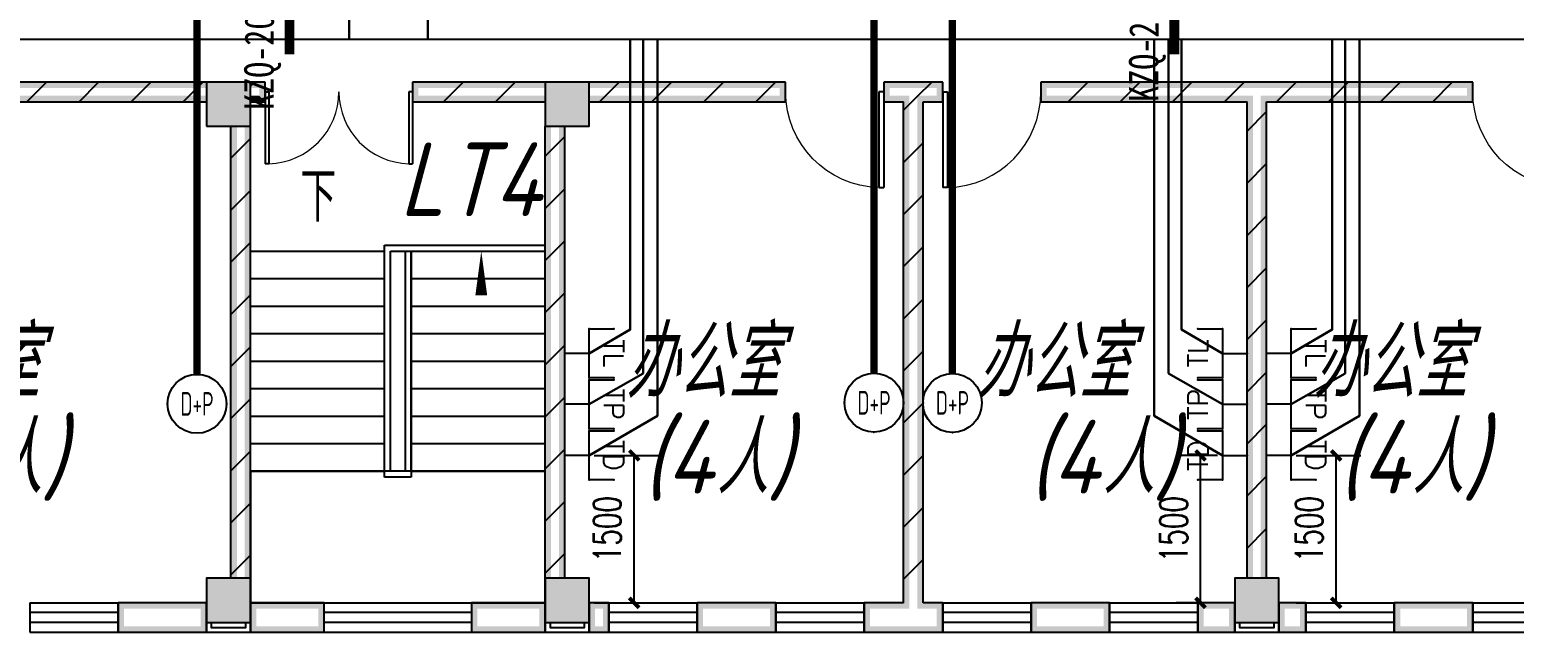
# Model space of a CAD drawing. Extents: x 1241380 to 1952554, y 1012187 to 1766051.
# Drawn here: x 1578765 to 1593888, y 1028613 to 1034746 of the extents above; entities that cross this region are included whole.
import ezdxf
from ezdxf.enums import TextEntityAlignment as Align

# ---------------------------------------------------------------- set-up
doc = ezdxf.new("R2010")
doc.units = 0
for name, color, linetype in [('1-建筑底图', 8, 'Continuous'), ('EQUIP-通讯', 3, 'Continuous'), ('PUB_HATCH', 8, 'Continuous'), ('TEL_DIM', 3, 'Continuous'), ('WIRE-综合布线', 5, 'Continuous'), ('光纤点位', 3, 'Continuous'), ('内网桥架', 1, 'Continuous'), ('抗震支吊架', 2, 'Continuous'), ('红机电话', 3, 'Continuous'), ('蓝机电话', 3, 'Continuous')]:
    doc.layers.add(name, color=color, linetype=linetype)
doc.layers.add('内网线路', color=1, linetype='Continuous', lineweight=30)
doc.styles.add('_TCH_DIM', font='SIMPLEX', dxfattribs={"bigfont": 'GBCBIG'})
doc.styles.add('_TEL_ATTDEF', font='GBENOR', dxfattribs={"width": 0.8, "height": 3, "bigfont": 'GBCBIG'})
doc.styles.add('_TEL_DIM', font='SIMPLEX', dxfattribs={"width": 0.8, "height": 3.5, "bigfont": 'HZTXT'})
doc.styles.add('A_DIM_T3', font='SIMPLEX', dxfattribs={"width": 0.7, "bigfont": 'HZ'})
doc.styles.add('kzcad', font='', dxfattribs={"width": 0.8})
doc.styles.get("Standard").update_dxf_attribs({"font": 'gbeitc.shx', "bigfont": 'gbcbig.shx'})
doc.styles.get('kzcad').set_extended_font_data('SimSun')
doc.linetypes.add('JIEDI', pattern='A,1.25,-0.25,0.25,-0.25,0.625,["/",Standard,S=0.6,R=0,X=0,Y=-0.3],0.625,-0.25,0.25,-0.25', length=4)
doc.dimstyles.new('_TCH_ARCH&&100', dxfattribs={"dimtxt": 280, "dimasz": 100, "dimexe": 250, "dimexo": 300, "dimgap": 135, "dimtad": 1, "dimdec": 0, "dimzin": 0, "dimdsep": 46, "dimtxsty": 'A_DIM_T3', "dimblk": 'ARCHTICK', "dimcen": 0.09, "dimclrt": 7, "dimazin": 2, "dimtfac": 1, "dimtdec": 0, "dimtix": 1, "dimtmove": 2, "dimatfit": 3, "dimfxl": 100, "dimtolj": 1, "dimtzin": 0, "dimarcsym": 0})
pattern_1 = [(45, (933820.03, 485085.73), (-265.16515, 265.16515), [])]

# ---------------------------------------------------------------- blocks, each defined once
blk = doc.blocks.new('$DorLib2D$00000001')
at = {"color": 0}
for p, q in [((0.45, 0.975), (0.5, 0.975)), ((0.45, 0), (0.45, 0.975)), ((0.5, 0), (0.5, 0.975)), ((0.5, 0), (0.45, 0))]:
    blk.add_line(p, q, dxfattribs=at)
at = {"color": 0, "lineweight": 13}
blk.add_arc((0.475, 0), 0.975, 91.4693, 180, dxfattribs=at)
blk = doc.blocks.new('$WINLIB2D$00000001')
at = {"color": 0}
for points in [[(-0.5, 0.5), (-0.5, -0.5)], [(-0.5, 0.5), (0.5, 0.5)], [(0.5, -0.5), (0.5, 0.5)], [(0.5, 0.167), (-0.5, 0.167)], [(0.5, -0.167), (-0.5, -0.167)], [(-0.5, -0.5), (0.5, -0.5)]]:
    blk.add_lwpolyline(points, dxfattribs=at)
blk = doc.blocks.new('_FZH')
blk.add_lwpolyline([(-0.5, -0.5), (0.5, -0.5), (0.5, 0.5), (-0.5, 0.5)], close=True)
at = {"layer": 'PUB_HATCH'}
blk.add_solid([(-0.5, -0.5), (0.5, -0.5), (-0.5, 0.5), (0.5, 0.5)], dxfattribs=at)
blk = doc.blocks.new('$DorLib2D$00000002')
at = {"color": 0}
for p, q in [((-0.5, 0), (-0.5, 0.4875)), ((-0.475, 0.4875), (-0.5, 0.4875)), ((-0.475, 0), (-0.475, 0.4875)), ((0.475, 0), (0.475, 0.4875)), ((0.475, 0.4875), (0.5, 0.4875)), ((0.5, 0), (0.5, 0.4875)), ((-0.5, 0), (-0.475, 0)), ((0.5, 0), (0.475, 0))]:
    blk.add_line(p, q, dxfattribs=at)
at = {"color": 0, "lineweight": 13}
for centre, start, end in [((-0.4875, 0), 0, 88.53072), ((0.4875, 0), 91.46928, 180)]:
    blk.add_arc(centre, 0.4875, start, end, dxfattribs=at)
blk = doc.blocks.new('1-二层建筑底图')
at = {"layer": '1-建筑底图'}
h = blk.add_hatch(dxfattribs=at)
h.set_pattern_fill('普通砖', color=256, scale=150, style=0)
h.set_pattern_definition(pattern_1)
h.paths.add_polyline_path([(1580565, 1079221), (1580565, 1079421), (1580915, 1079421), (1580915, 1079421), (1577165, 1079421), (1577165, 1079221)])
for points in [[(1580565, 1079361), (1580565, 1079421), (1580915, 1079421), (1580915, 1079421), (1577165, 1079421), (1577225, 1079361)], [(1581015, 1079421), (1580565, 1079421), (1580625, 1079361), (1580955, 1079361)], [(1580565, 1079421), (1580565, 1078971), (1580625, 1079031), (1580625, 1079361)], [(1580915, 1079421), (1581015, 1079421), (1581015, 1079361), (1581105, 1079361), (1581165, 1079421), (1580915, 1079421)], [(1581015, 1078971), (1581015, 1079421), (1580955, 1079361), (1580955, 1079031)], [(1581165, 1079221), (1581165, 1079421), (1581105, 1079361), (1581105, 1079281)], [(1584015, 1079361), (1584015, 1079421), (1584165, 1079421), (1584165, 1079421), (1582665, 1079421), (1582725, 1079361)], [(1582665, 1079421), (1582665, 1079221), (1582725, 1079281), (1582725, 1079361)], [(1584465, 1079421), (1584015, 1079421), (1584075, 1079361), (1584405, 1079361)], [(1584015, 1079421), (1584015, 1078971), (1584075, 1079031), (1584075, 1079361)], [(1584165, 1079421), (1584465, 1079421), (1584465, 1079361), (1586405, 1079361), (1586465, 1079421), (1584165, 1079421)], [(1584465, 1078971), (1584465, 1079421), (1584405, 1079361), (1584405, 1079031)], [(1586465, 1079221), (1586465, 1079421), (1586405, 1079361), (1586405, 1079281)], [(1587765, 1079421), (1587465, 1079421), (1587525, 1079361), (1587765, 1079361)], [(1587465, 1079421), (1587465, 1079221), (1587525, 1079281), (1587525, 1079361)], [(1588065, 1079421), (1587765, 1079421), (1587765, 1079361), (1588005, 1079361)], [(1588065, 1079221), (1588065, 1079421), (1588005, 1079361), (1588005, 1079281)], [(1591265, 1079421), (1589065, 1079421), (1589125, 1079361), (1591265, 1079361)], [(1589065, 1079421), (1589065, 1079221), (1589125, 1079281), (1589125, 1079361)], [(1593465, 1079421), (1591265, 1079421), (1591265, 1079361), (1593405, 1079361)], [(1593465, 1079221), (1593465, 1079421), (1593405, 1079361), (1593405, 1079281)], [(1580565, 1079221), (1580565, 1079281), (1577225, 1079281), (1577165, 1079221)], [(1581015, 1079281), (1581015, 1079221), (1581165, 1079221), (1581105, 1079281)], [(1584015, 1079221), (1584015, 1079281), (1582725, 1079281), (1582665, 1079221)], [(1584465, 1079281), (1584465, 1079221), (1586465, 1079221), (1586405, 1079281)], [(1587465, 1079221), (1587665, 1079221), (1587725, 1079281), (1587525, 1079281)], [(1587665, 1074121), (1587665, 1079221), (1587725, 1079281), (1587725, 1074061)], [(1587865, 1079221), (1588065, 1079221), (1588005, 1079281), (1587805, 1079281)], [(1587865, 1074121), (1587865, 1079221), (1587805, 1079281), (1587805, 1074061)], [(1589065, 1079221), (1591165, 1079221), (1591225, 1079281), (1589125, 1079281)], [(1591165, 1074371), (1591225, 1074371), (1591225, 1079281), (1591165, 1079221)], [(1591365, 1079221), (1593465, 1079221), (1593405, 1079281), (1591305, 1079281)], [(1591305, 1074371), (1591365, 1074371), (1591365, 1079221), (1591305, 1079281)], [(1580565, 1078971), (1581015, 1078971), (1580955, 1079031), (1580625, 1079031)], [(1584015, 1078971), (1584465, 1078971), (1584405, 1079031), (1584075, 1079031)], [(1580875, 1078971), (1580815, 1078971), (1580815, 1074371), (1580875, 1074371)], [(1581015, 1078971), (1580955, 1078971), (1580955, 1074371), (1581015, 1074371)], [(1584075, 1078971), (1584015, 1078971), (1584015, 1074371), (1584075, 1074371)], [(1584215, 1078971), (1584155, 1078971), (1584155, 1074371), (1584215, 1074371)], [(1581015, 1074371), (1580565, 1074371), (1580625, 1074311), (1580955, 1074311)], [(1580565, 1074371), (1580565, 1073921), (1580625, 1073981), (1580625, 1074311)], [(1581015, 1073921), (1581015, 1074371), (1580955, 1074311), (1580955, 1073981)], [(1584465, 1074371), (1584015, 1074371), (1584075, 1074311), (1584405, 1074311)], [(1584015, 1074371), (1584015, 1073921), (1584075, 1073981), (1584075, 1074311)], [(1584465, 1073921), (1584465, 1074371), (1584405, 1074311), (1584405, 1073981)], [(1591490, 1074371), (1591040, 1074371), (1591100, 1074311), (1591430, 1074311)], [(1591040, 1074371), (1591040, 1073921), (1591100, 1073981), (1591100, 1074311)], [(1591490, 1073921), (1591490, 1074371), (1591430, 1074311), (1591430, 1073981)], [(1580565, 1074121), (1579665, 1074121), (1579725, 1074061), (1580505, 1074061)], [(1579665, 1074121), (1579665, 1073821), (1579725, 1073881), (1579725, 1074061)], [(1580565, 1073821), (1580565, 1074121), (1580505, 1074061), (1580505, 1073881)], [(1581765, 1074121), (1581015, 1074121), (1581075, 1074061), (1581705, 1074061)], [(1581015, 1074121), (1581015, 1073821), (1581075, 1073881), (1581075, 1074061)], [(1581765, 1073821), (1581765, 1074121), (1581705, 1074061), (1581705, 1073881)], [(1584015, 1074121), (1583265, 1074121), (1583325, 1074061), (1583955, 1074061)], [(1583265, 1074121), (1583265, 1073821), (1583325, 1073881), (1583325, 1074061)], [(1584015, 1073821), (1584015, 1074121), (1583955, 1074061), (1583955, 1073881)], [(1584665, 1074121), (1584465, 1074121), (1584525, 1074061), (1584605, 1074061)], [(1584465, 1074121), (1584465, 1073821), (1584525, 1073881), (1584525, 1074061)], [(1584665, 1073821), (1584665, 1074121), (1584605, 1074061), (1584605, 1073881)], [(1586365, 1074121), (1585565, 1074121), (1585625, 1074061), (1586305, 1074061)], [(1585565, 1074121), (1585565, 1073821), (1585625, 1073881), (1585625, 1074061)], [(1586365, 1073821), (1586365, 1074121), (1586305, 1074061), (1586305, 1073881)], [(1587665, 1074121), (1587265, 1074121), (1587325, 1074061), (1587725, 1074061)], [(1587265, 1074121), (1587265, 1073821), (1587325, 1073881), (1587325, 1074061)], [(1588065, 1074121), (1587865, 1074121), (1587805, 1074061), (1588005, 1074061)], [(1588065, 1073821), (1588065, 1074121), (1588005, 1074061), (1588005, 1073881)], [(1589765, 1074121), (1588965, 1074121), (1589025, 1074061), (1589705, 1074061)], [(1588965, 1074121), (1588965, 1073821), (1589025, 1073881), (1589025, 1074061)], [(1589765, 1073821), (1589765, 1074121), (1589705, 1074061), (1589705, 1073881)], [(1591040, 1074121), (1590665, 1074121), (1590725, 1074061), (1590980, 1074061)], [(1590665, 1074121), (1590665, 1073821), (1590725, 1073881), (1590725, 1074061)], [(1591040, 1073821), (1591040, 1074121), (1590980, 1074061), (1590980, 1073881)], [(1591765, 1074121), (1591490, 1074121), (1591550, 1074061), (1591705, 1074061)], [(1591490, 1074121), (1591490, 1073821), (1591550, 1073881), (1591550, 1074061)], [(1591765, 1073821), (1591765, 1074121), (1591705, 1074061), (1591705, 1073881)], [(1593465, 1074121), (1592665, 1074121), (1592725, 1074061), (1593405, 1074061)], [(1592665, 1074121), (1592665, 1073821), (1592725, 1073881), (1592725, 1074061)], [(1593465, 1073821), (1593465, 1074121), (1593405, 1074061), (1593405, 1073881)], [(1579665, 1073821), (1580565, 1073821), (1580505, 1073881), (1579725, 1073881)], [(1580565, 1073921), (1581015, 1073921), (1580955, 1073981), (1580625, 1073981)], [(1581015, 1073821), (1581765, 1073821), (1581705, 1073881), (1581075, 1073881)], [(1583265, 1073821), (1584015, 1073821), (1583955, 1073881), (1583325, 1073881)], [(1584015, 1073921), (1584465, 1073921), (1584405, 1073981), (1584075, 1073981)], [(1584465, 1073821), (1584665, 1073821), (1584605, 1073881), (1584525, 1073881)], [(1585565, 1073821), (1586365, 1073821), (1586305, 1073881), (1585625, 1073881)], [(1587265, 1073821), (1587765, 1073821), (1587765, 1073881), (1587325, 1073881)], [(1587765, 1073821), (1588065, 1073821), (1588005, 1073881), (1587765, 1073881)], [(1588965, 1073821), (1589765, 1073821), (1589705, 1073881), (1589025, 1073881)], [(1590665, 1073821), (1591040, 1073821), (1590980, 1073881), (1590725, 1073881)], [(1591040, 1073921), (1591490, 1073921), (1591430, 1073981), (1591100, 1073981)], [(1591490, 1073821), (1591765, 1073821), (1591705, 1073881), (1591550, 1073881)], [(1592665, 1073821), (1593465, 1073821), (1593405, 1073881), (1592725, 1073881)]]:
    blk.add_hatch(color=256, dxfattribs=at).paths.add_polyline_path(points)
h = blk.add_hatch(dxfattribs=at)
h.set_pattern_fill('普通砖', color=256, scale=150, style=0)
h.set_pattern_definition(pattern_1)
h.paths.add_polyline_path([(1580915, 1079421), (1581015, 1079421), (1581015, 1079221), (1581165, 1079221), (1581165, 1079421), (1580915, 1079421)])
h = blk.add_hatch(dxfattribs=at)
h.set_pattern_fill('普通砖', color=256, scale=150, style=0)
h.set_pattern_definition(pattern_1)
h.paths.add_polyline_path([(1584015, 1079221), (1584015, 1079421), (1584165, 1079421), (1584165, 1079421), (1582665, 1079421), (1582665, 1079221)])
h = blk.add_hatch(dxfattribs=at)
h.set_pattern_fill('普通砖', color=256, scale=150, style=0)
h.set_pattern_definition(pattern_1)
h.paths.add_polyline_path([(1584165, 1079421), (1584465, 1079421), (1584465, 1079221), (1586465, 1079221), (1586465, 1079421), (1584165, 1079421)])
h = blk.add_hatch(dxfattribs=at)
h.set_pattern_fill('普通砖', color=256, scale=150, style=0)
h.set_pattern_definition(pattern_1)
h.paths.add_polyline_path([(1587765, 1079288), (1587765, 1079421), (1587465, 1079421), (1587465, 1079221), (1587665, 1079221), (1587725, 1079281)])
h = blk.add_hatch(dxfattribs=at)
h.set_pattern_fill('普通砖', color=256, scale=150, style=0)
h.set_pattern_definition(pattern_1)
h.paths.add_polyline_path([(1587805, 1079281), (1587865, 1079221), (1588065, 1079221), (1588065, 1079421), (1587765, 1079421), (1587765, 1079288)])
h = blk.add_hatch(dxfattribs=at)
h.set_pattern_fill('普通砖', color=256, scale=150, style=0)
h.set_pattern_definition(pattern_1)
h.paths.add_polyline_path([(1591265, 1079288), (1591265, 1079421), (1589065, 1079421), (1589065, 1079221), (1591165, 1079221), (1591225, 1079281)])
h = blk.add_hatch(dxfattribs=at)
h.set_pattern_fill('普通砖', color=256, scale=150, style=0)
h.set_pattern_definition(pattern_1)
h.paths.add_polyline_path([(1591305, 1079281), (1591365, 1079221), (1593465, 1079221), (1593465, 1079421), (1591265, 1079421), (1591265, 1079288)])
h = blk.add_hatch(dxfattribs=at)
h.set_pattern_fill('普通砖', color=256, scale=150, style=0)
h.set_pattern_definition(pattern_1)
h.paths.add_polyline_path([(1587765, 1074021), (1587865, 1074121), (1587865, 1079221), (1587805, 1079281), (1587765, 1079288), (1587725, 1079281), (1587665, 1079221), (1587665, 1074121)])
h = blk.add_hatch(dxfattribs=at)
h.set_pattern_fill('普通砖', color=256, scale=150, style=0)
h.set_pattern_definition(pattern_1)
h.paths.add_polyline_path([(1591165, 1074371), (1591365, 1074371), (1591365, 1079221), (1591305, 1079281), (1591265, 1079288), (1591225, 1079281), (1591165, 1079221)])
h = blk.add_hatch(dxfattribs=at)
h.set_pattern_fill('普通砖', color=256, scale=150, style=0)
h.set_pattern_definition(pattern_1)
h.paths.add_polyline_path([(1581015, 1078971), (1580815, 1078971), (1580815, 1074371), (1581015, 1074371)])
h = blk.add_hatch(dxfattribs=at)
h.set_pattern_fill('普通砖', color=256, scale=150, style=0)
h.set_pattern_definition(pattern_1)
h.paths.add_polyline_path([(1584215, 1078971), (1584015, 1078971), (1584015, 1074371), (1584215, 1074371)])
for p, q in [((1580915, 1079421), (1577165, 1079421)), ((1581165, 1079421), (1580915, 1079421)), ((1581165, 1079221), (1581165, 1079421)), ((1584165, 1079421), (1582665, 1079421)), ((1582665, 1079421), (1582665, 1079221)), ((1586465, 1079421), (1584165, 1079421)), ((1586465, 1079221), (1586465, 1079421)), ((1587765, 1079421), (1587465, 1079421)), ((1587465, 1079421), (1587465, 1079221)), ((1588065, 1079421), (1587765, 1079421)), ((1588065, 1079221), (1588065, 1079421)), ((1591265, 1079421), (1589065, 1079421)), ((1589065, 1079421), (1589065, 1079221)), ((1593465, 1079421), (1591265, 1079421)), ((1593465, 1079221), (1593465, 1079421)), ((1577165, 1079221), (1580565, 1079221)), ((1581015, 1079221), (1581165, 1079221)), ((1582665, 1079221), (1584015, 1079221)), ((1584465, 1079221), (1586465, 1079221)), ((1587465, 1079221), (1587665, 1079221)), ((1587665, 1074121), (1587665, 1079221)), ((1587865, 1079221), (1588065, 1079221)), ((1587865, 1074121), (1587865, 1079221)), ((1589065, 1079221), (1591165, 1079221)), ((1591165, 1074371), (1591165, 1079221)), ((1591365, 1079221), (1593465, 1079221)), ((1591365, 1074371), (1591365, 1079221)), ((1580815, 1074371), (1580815, 1078971)), ((1581015, 1074371), (1581015, 1078971)), ((1584015, 1074371), (1584015, 1078971)), ((1584215, 1074371), (1584215, 1078971)), ((1581015, 1075461), (1581015, 1077701)), ((1581015, 1077701), (1582380, 1077701)), ((1582380, 1077761), (1584015, 1077761)), ((1582380, 1075401), (1582380, 1077761)), ((1582380, 1075461), (1582380, 1077701)), ((1582440, 1077701), (1584015, 1077701)), ((1582440, 1075461), (1582440, 1077701)), ((1582590, 1077701), (1582590, 1075461)), ((1582650, 1077701), (1582650, 1075401)), ((1582650, 1075461), (1582650, 1077701)), ((1582650, 1077701), (1584015, 1077701)), ((1584015, 1075461), (1584015, 1077701)), ((1581015, 1077421), (1582380, 1077421)), ((1582650, 1077421), (1584015, 1077421)), ((1581015, 1077141), (1582380, 1077141)), ((1582650, 1077141), (1584015, 1077141)), ((1581015, 1076861), (1582380, 1076861)), ((1582650, 1076861), (1584015, 1076861)), ((1581015, 1076581), (1582380, 1076581)), ((1582650, 1076581), (1584015, 1076581)), ((1581015, 1076301), (1582380, 1076301)), ((1582650, 1076301), (1584015, 1076301)), ((1581015, 1076021), (1582380, 1076021)), ((1582650, 1076021), (1584015, 1076021)), ((1581015, 1075741), (1582380, 1075741)), ((1582650, 1075741), (1584015, 1075741)), ((1581015, 1075461), (1581015, 1074121)), ((1584015, 1075461), (1581015, 1075461)), ((1581015, 1075461), (1582380, 1075461)), ((1582650, 1075401), (1582380, 1075401)), ((1582590, 1075461), (1582440, 1075461)), ((1582650, 1075461), (1584015, 1075461)), ((1584015, 1074121), (1584015, 1075461)), ((1580565, 1074121), (1579665, 1074121)), ((1579665, 1074121), (1579665, 1073821)), ((1580565, 1073821), (1580565, 1074121)), ((1581765, 1074121), (1581015, 1074121)), ((1581015, 1074121), (1581015, 1073821)), ((1581015, 1074121), (1584015, 1074121)), ((1581765, 1073821), (1581765, 1074121)), ((1584015, 1074121), (1583265, 1074121)), ((1583265, 1074121), (1583265, 1073821)), ((1584015, 1073821), (1584015, 1074121)), ((1584665, 1074121), (1584465, 1074121)), ((1584465, 1074121), (1584465, 1073821)), ((1584665, 1073821), (1584665, 1074121)), ((1586365, 1074121), (1585565, 1074121)), ((1585565, 1074121), (1585565, 1073821)), ((1586365, 1073821), (1586365, 1074121)), ((1587665, 1074121), (1587265, 1074121)), ((1587265, 1074121), (1587265, 1073821)), ((1588065, 1074121), (1587865, 1074121)), ((1588065, 1073821), (1588065, 1074121)), ((1589765, 1074121), (1588965, 1074121)), ((1588965, 1074121), (1588965, 1073821)), ((1589765, 1073821), (1589765, 1074121)), ((1591040, 1074121), (1590665, 1074121)), ((1590665, 1074121), (1590665, 1073821)), ((1591040, 1073821), (1591040, 1074121)), ((1591765, 1074121), (1591490, 1074121)), ((1591490, 1074121), (1591490, 1073821)), ((1591765, 1073821), (1591765, 1074121)), ((1593465, 1074121), (1592665, 1074121)), ((1592665, 1074121), (1592665, 1073821)), ((1593465, 1073821), (1593465, 1074121)), ((1579665, 1073821), (1580565, 1073821)), ((1581015, 1073821), (1581765, 1073821)), ((1583265, 1073821), (1584015, 1073821)), ((1584465, 1073821), (1584665, 1073821)), ((1585565, 1073821), (1586365, 1073821)), ((1587265, 1073821), (1587765, 1073821)), ((1587765, 1073821), (1588065, 1073821)), ((1588965, 1073821), (1589765, 1073821)), ((1590665, 1073821), (1591040, 1073821)), ((1591490, 1073821), (1591765, 1073821)), ((1592665, 1073821), (1593465, 1073821))]:
    blk.add_line(p, q, dxfattribs=at)
blk.add_lwpolyline([(1581665, 1077841, 0, 0, 0), (1581665, 1074811, 0, 0, 0), (1583365, 1074811, 0, 0, 0), (1583365, 1077701, 0, 120, 0), (1583365, 1077251, 0, 0, 0)], format="xyseb", dxfattribs=at)
for points in [[(1580565, 1073921), (1580565, 1073821), (1581015, 1073821), (1581015, 1073921)], [(1580615, 1073921), (1580615, 1073871), (1580965, 1073871), (1580965, 1073921)], [(1584015, 1073921), (1584015, 1073821), (1584465, 1073821), (1584465, 1073921)], [(1584065, 1073921), (1584065, 1073871), (1584415, 1073871), (1584415, 1073921)], [(1591040, 1073921), (1591040, 1073821), (1591490, 1073821), (1591490, 1073921)], [(1591090, 1073921), (1591090, 1073871), (1591440, 1073871), (1591440, 1073921)]]:
    blk.add_lwpolyline(points, dxfattribs=at)
for name, p, xscale, yscale, zscale, rotation in [('_FZH', (1580790, 1079196), 449.9999998612329, 449.9999998612329, 449.9999998612329, 8.878653025389045e-09), ('$DorLib2D$00000002', (1581915, 1079321), 1500, 1500, 1500, 180), ('_FZH', (1584240, 1079196), 449.9999998612329, 449.9999998612329, 449.9999998612329, 8.878653025389045e-09), ('$DorLib2D$00000001', (1586965, 1079321), -1000, 1000, -1000, 180), ('$DorLib2D$00000001', (1588565, 1079321), 1000, 1000, 1000, 180), ('$DorLib2D$00000001', (1593965, 1079321), -1000, 1000, -1000, 180), ('_FZH', (1580790, 1074146), 449.9999998612329, 449.9999998612329, 449.9999998612329, 8.878653025389045e-09), ('_FZH', (1584240, 1074146), 449.9999998612329, 449.9999998612329, 449.9999998612329, 8.878653025389045e-09), ('_FZH', (1591265, 1074146), 449.9999998612329, 449.9999998612329, 449.9999998612329, 8.878653025389045e-09), ('$WINLIB2D$00000001', (1579215, 1073971), -900, -300, -900, 180), ('$WINLIB2D$00000001', (1582515, 1073971), -1500, 300, -1500, 180), ('$WINLIB2D$00000001', (1585115, 1073971), -900, -300, -900, 180), ('$WINLIB2D$00000001', (1586815, 1073971), -900, -300, -900, 180), ('$WINLIB2D$00000001', (1588515, 1073971), -900, -300, -900, 180), ('$WINLIB2D$00000001', (1590215, 1073971), -900, -300, -900, 180), ('$WINLIB2D$00000001', (1592215, 1073971), -900.0000000000003, -300, -900.0000000000003, 180.0005831107832), ('$WINLIB2D$00000001', (1593915, 1073971), -900.0000000000003, -300, -900.0000000000003, 180.0005831107832)]:
    blk.add_blockref(name, p, dxfattribs=dict(at, xscale=xscale, yscale=yscale, zscale=zscale, rotation=rotation))
for s, height, p in [('LT4', 750, (1582527, 1078056)), ('办公室', 723.4, (1577295, 1076209)), ('办公室', 723.4, (1584833, 1076209)), ('办公室', 723.4, (1588405, 1076209)), ('办公室', 723.4, (1591833, 1076209)), ('人', 723, (1578357, 1075232)), (')', 750, (1578883, 1075232)), ('(4', 750, (1585005, 1075232)), ('人', 723, (1585755, 1075232)), (')', 750, (1586282, 1075232)), ('(4', 750, (1588938, 1075232)), ('人', 723, (1589688, 1075232)), (')', 750, (1590215, 1075232)), ('(4', 750, (1592089, 1075232)), ('人', 723, (1592839, 1075232)), (')', 750, (1593365, 1075232))]:
    blk.add_text(s, height=height, dxfattribs=at).set_placement(p)
at = {"layer": '1-建筑底图', "style": '_TCH_DIM'}
blk.add_text('下', height=506, dxfattribs=at).set_placement((1581523, 1077999))
blk = doc.blocks.new('$equip_U$00000080(win7-PC-wzy)')
blk.add_circle((0, 0.5), 0.5)
for p in [(0, 0.999), (-0.5, 0.5), (0.5, 0.5)]:
    blk.add_point(p)
at = {"color": 7, "style": '_TEL_DIM', "width": 0.7}
blk.add_attdef('$TEXT$', text='', height=0.4, dxfattribs=at).set_placement((0, 0.5), align=Align.MIDDLE_CENTER)
at = {"color": 7, "style": '_TEL_DIM', "flags": 1}
for tag in ['A', 'REMARK']:
    blk.add_attdef(tag, text='', height=0.00002, dxfattribs=at).set_placement((0, 0), align=Align.MIDDLE_CENTER)
blk = doc.blocks.new('$equip$00001867')
for p, q in [((-0.5, 0.499), (-0.5, 0.999)), ((0.5, 0.999), (0.5, 0.499)), ((0.5, 0.499), (-0.5, 0.499)), ((0, 0.5), (0, 0))]:
    blk.add_line(p, q)
for p in [(-0.5, 0.999), (0.5, 0.999), (-0.5, 0.499), (0.5, 0.499), (0, 0)]:
    blk.add_point(p)
at = {"color": 7, "style": '_TEL_DIM'}
blk.add_attdef('$TEXT$', text='', height=0.4, dxfattribs=at).set_placement((0, 0.999), align=Align.MIDDLE_CENTER)
at = {"color": 7, "style": '_TEL_DIM', "flags": 1}
blk.add_attdef('A', text='', height=0.00002, dxfattribs=at).set_placement((0, 0), align=Align.MIDDLE_CENTER)
blk = doc.blocks.new('$equip$00002670')
for p, q in [((-0.5, 0.499), (-0.5, 0.999)), ((0.5, 0.999), (0.5, 0.499)), ((0.5, 0.499), (-0.5, 0.499)), ((0, 0.5), (0, 0))]:
    blk.add_line(p, q)
for p in [(-0.5, 0.999), (0.5, 0.999), (-0.5, 0.499), (0.5, 0.499), (0, 0)]:
    blk.add_point(p)
at = {"color": 7, "style": '_TEL_DIM'}
blk.add_attdef('$TEXT$', text='', height=0.4, dxfattribs=at).set_placement((0, 0.999), align=Align.MIDDLE_CENTER)
at = {"color": 7, "style": '_TEL_DIM', "flags": 1}
blk.add_attdef('A', text='', height=0.000025, dxfattribs=at).set_placement((0, 0), align=Align.MIDDLE_CENTER)
blk = doc.blocks.new('_ArchTick')
at = {"color": 0, "linetype": 'ByBlock', "const_width": 0.4}
blk.add_lwpolyline([(-0.5, -0.5), (0.5, 0.5)], dxfattribs=at)
blk = doc.blocks.new('*D360')
at = {"layer": 'Defpoints', "color": 0}
for p in [(1584215, 1030413), (1584923, 1030413), (1584215, 1028913)]:
    blk.add_point(p, dxfattribs=at)
at = {"layer": 'TEL_DIM', "color": 0, "lineweight": -2, "transparency": 16777216}
for p, q in [((1584515, 1030413), (1585173, 1030413)), ((1584923, 1028913), (1584923, 1030413)), ((1584515, 1028913), (1585173, 1028913))]:
    blk.add_line(p, q, dxfattribs=at)
at = {"layer": 'TEL_DIM', "color": 0, "lineweight": -2, "transparency": 16777216, "xscale": 100, "yscale": 100, "zscale": 100}
for p, rotation in [((1584923, 1030413), 90), ((1584923, 1028913), 270)]:
    blk.add_blockref('_ArchTick', p, dxfattribs=dict(at, rotation=rotation))
at = {"layer": 'TEL_DIM', "color": 7, "transparency": 16777216, "insert": (1584648, 1029663), "char_height": 280, "attachment_point": 5, "rotation": 90, "style": 'A_DIM_T3'}
blk.add_mtext('\\A1;1500', dxfattribs=at)
blk = doc.blocks.new('*D367')
at = {"layer": 'Defpoints', "color": 0}
for p in [(1590692, 1030413), (1591165, 1030413), (1591165, 1028913)]:
    blk.add_point(p, dxfattribs=at)
at = {"layer": 'TEL_DIM', "color": 0, "lineweight": -2, "transparency": 16777216}
for p, q in [((1590865, 1030413), (1590442, 1030413)), ((1590692, 1028913), (1590692, 1030413)), ((1590865, 1028913), (1590442, 1028913))]:
    blk.add_line(p, q, dxfattribs=at)
at = {"layer": 'TEL_DIM', "color": 0, "lineweight": -2, "transparency": 16777216, "xscale": 100, "yscale": 100, "zscale": 100}
for p, rotation in [((1590692, 1030413), 90), ((1590692, 1028913), 270)]:
    blk.add_blockref('_ArchTick', p, dxfattribs=dict(at, rotation=rotation))
at = {"layer": 'TEL_DIM', "color": 7, "transparency": 16777216, "insert": (1590417, 1029663), "char_height": 280, "attachment_point": 5, "rotation": 90, "style": 'A_DIM_T3'}
blk.add_mtext('\\A1;1500', dxfattribs=at)
blk = doc.blocks.new('*D368')
at = {"layer": 'Defpoints', "color": 0}
for p in [(1591365, 1030413), (1592073, 1030413), (1591365, 1028913)]:
    blk.add_point(p, dxfattribs=at)
at = {"layer": 'TEL_DIM', "color": 0, "lineweight": -2, "transparency": 16777216}
for p, q in [((1591665, 1030413), (1592323, 1030413)), ((1592073, 1028913), (1592073, 1030413)), ((1591665, 1028913), (1592323, 1028913))]:
    blk.add_line(p, q, dxfattribs=at)
at = {"layer": 'TEL_DIM', "color": 0, "lineweight": -2, "transparency": 16777216, "xscale": 100, "yscale": 100, "zscale": 100}
for p, rotation in [((1592073, 1030413), 90), ((1592073, 1028913), 270)]:
    blk.add_blockref('_ArchTick', p, dxfattribs=dict(at, rotation=rotation))
at = {"layer": 'TEL_DIM', "color": 7, "transparency": 16777216, "insert": (1591798, 1029663), "char_height": 280, "attachment_point": 5, "rotation": 90, "style": 'A_DIM_T3'}
blk.add_mtext('\\A1;1500', dxfattribs=at)

msp = doc.modelspace()

# ---------------------------------------------------------------- linework, layer by layer
at = {"layer": 'WIRE-综合布线', "linetype": 'Continuous', "const_width": 75}
for points in [[(1580467.7, 1035663.3), (1580469.5, 1031237.7)], [(1587363.5, 1035663.3), (1587365.3, 1031248.8)], [(1588162.9, 1035663.3), (1588164.7, 1031247.5)]]:
    msp.add_lwpolyline(points, dxfattribs=at)
at = {"layer": '内网桥架'}
for p, q in [((1582019.8, 1034645.5), (1582019.8, 1034845.5)), ((1582019.8, 1034845.5), (1582019.8, 1034645.5)), ((1582819.8, 1034645.5), (1582819.8, 1034845.5)), ((1582819.8, 1034845.5), (1582819.8, 1034645.5)), ((1582019.8, 1034645.5), (1571800, 1034645.5)), ((1582819.8, 1034645.5), (1582019.8, 1034645.5)), ((1600035.7, 1034645.5), (1582819.8, 1034645.5))]:
    msp.add_line(p, q, dxfattribs=at)
at = {"layer": '内网线路'}
for points in [[(1584464.5, 1031451.6), (1584882.4, 1031694.6), (1584882.4, 1034645.5)], [(1584464.5, 1030933.3), (1585013.4, 1031247.5), (1585013.4, 1034645.5)], [(1584464.5, 1030413.3), (1585161, 1030817.6), (1585161, 1034645.5)], [(1590915.5, 1030413.3), (1590218.9, 1030817.6), (1590218.9, 1034645.5)], [(1590915.5, 1030933.3), (1590366.6, 1031247.5), (1590366.6, 1034645.5)], [(1590915.5, 1031451.6), (1590497.6, 1031694.6), (1590497.6, 1034645.5)], [(1591614.5, 1031451.6), (1592032.4, 1031694.6), (1592032.4, 1034645.5)], [(1591614.5, 1030933.3), (1592163.4, 1031247.5), (1592163.4, 1034645.5)], [(1591614.5, 1030413.3), (1592311, 1030817.6), (1592311, 1034645.5)]]:
    msp.add_lwpolyline(points, dxfattribs=at)
at = {"layer": '抗震支吊架', "color": 2, "const_width": 100}
for points in [[(1581411.9, 1034495.5), (1581411.9, 1034995.5)], [(1590423.8, 1034495.5), (1590423.8, 1034995.5)]]:
    msp.add_lwpolyline(points, dxfattribs=at)

# ---------------------------------------------------------------- block references
at = {"layer": '1-建筑底图', "linetype": 'JIEDI'}
msp.add_blockref('1-二层建筑底图', (0, -45207.9), dxfattribs=at)
at = {"layer": 'EQUIP-通讯', "linetype": 'JIEDI'}
ref = msp.add_blockref('$equip_U$00000080(win7-PC-wzy)', (1580469.5, 1030638.3), dxfattribs=dict(at, xscale=600, yscale=600, zscale=600))
ref.add_attrib('$TEXT$', 'D+P', dxfattribs={"layer": '0', "color": 7, "height": 240, "style": '_TEL_ATTDEF', "width": 0.7}).set_placement((1580469.5, 1030938), align=Align.MIDDLE_CENTER)
ref = msp.add_blockref('$equip_U$00000080(win7-PC-wzy)', (1587665, 1030949.1), dxfattribs=dict(at, xscale=600, yscale=600, zscale=600, rotation=90))
ref.add_attrib('$TEXT$', 'D+P', dxfattribs={"layer": '0', "color": 7, "height": 240, "style": '_TEL_ATTDEF', "width": 0.7}).set_placement((1587365.3, 1030949.1), align=Align.MIDDLE_CENTER)
ref = msp.add_blockref('$equip_U$00000080(win7-PC-wzy)', (1588464.4, 1030947.8), dxfattribs=dict(at, xscale=600, yscale=600, zscale=600, rotation=90))
ref.add_attrib('$TEXT$', 'D+P', dxfattribs={"layer": '0', "color": 7, "height": 240, "style": '_TEL_ATTDEF', "width": 0.7}).set_placement((1588164.7, 1030947.8), align=Align.MIDDLE_CENTER)
at = {"layer": '光纤点位', "xscale": 500, "yscale": 500, "zscale": 500}
for p, rotation in [((1584215, 1030413.3), 270), ((1591165, 1030413.3), 90), ((1591365, 1030413.3), 270)]:
    msp.add_blockref('$equip$00002670', p, dxfattribs=dict(at, rotation=rotation)).add_auto_attribs({'$TEXT$': 'TD'})
at = {"layer": '红机电话', "xscale": 500, "yscale": 500, "zscale": 500}
for p, rotation in [((1584215, 1030933.3), 270), ((1591165, 1030933.3), 90), ((1591365, 1030933.3), 270)]:
    msp.add_blockref('$equip$00001867', p, dxfattribs=dict(at, rotation=rotation)).add_auto_attribs({'$TEXT$': 'TP'})
at = {"layer": '蓝机电话', "xscale": 500, "yscale": 500, "zscale": 500}
for p, rotation in [((1584215, 1031451.6), 270), ((1591165, 1031451.6), 90), ((1591365, 1031451.6), 270)]:
    msp.add_blockref('$equip$00001867', p, dxfattribs=dict(at, rotation=rotation)).add_auto_attribs({'$TEXT$': 'TL'})

# ---------------------------------------------------------------- texts
at = {"layer": '抗震支吊架', "color": 2, "style": 'kzcad', "width": 0.8}
for s, p in [('KZQ-200-TL', (1581251.9, 1034745.5)), ('KZQ-200-T', (1590263.8, 1034745.5))]:
    msp.add_text(s, height=300, rotation=89.88539, dxfattribs=at).set_placement(p, align=Align.CENTER)

# ---------------------------------------------------------------- dimensions: what is measured, and where the dimension line sits
at = {"layer": 'TEL_DIM'}
for p1, p2, distance, picture, middle in [((1584215, 1028913.3), (1584215, 1030413.3), -708, '*D360', (1584648, 1029663.3)), ((1591165, 1028913.3), (1591165, 1030413.3), 473.5, '*D367', (1590416.5, 1029663.3)), ((1591365, 1028913.3), (1591365, 1030413.3), -708, '*D368', (1591798, 1029663.3))]:
    dim = msp.add_aligned_dim(p1=p1, p2=p2, distance=distance, dimstyle='_TCH_ARCH&&100', dxfattribs=at)
    dim.commit()
    dim.dimension.update_dxf_attribs({"geometry": picture, "text_midpoint": middle})

doc.saveas('drawing.dxf')
